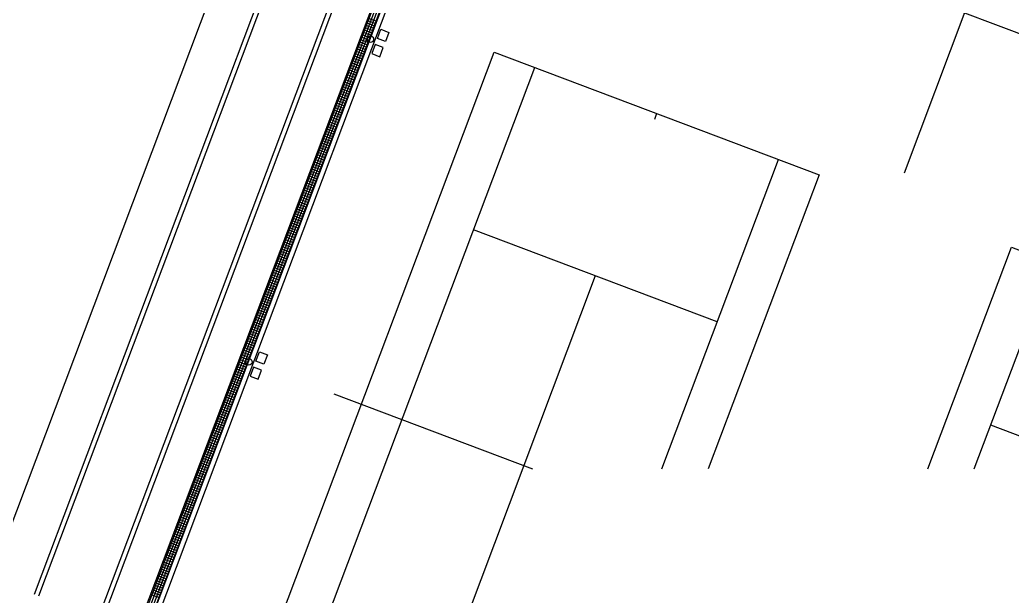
# Model space of a CAD drawing. Header units: millimetres. Extents: x 521005098 to 522149999836, y 174611071 to 175300000107.
# Drawn here: x 521987053830 to 522018396606, y 175075516109 to 175093706749 of the extents above; entities that cross this region are included whole.
import ezdxf

# ---------------------------------------------------------------- set-up
doc = ezdxf.new("R2010")
doc.units = ezdxf.units.MM
doc.header["$LTSCALE"] = 200
for name, color, linetype in [('0-35TEXT', 3, 'Continuous'), ('siteplan$0$0-35TEXT', 3, 'Continuous'), ('siteplan$0$siteplan$0$21', 1, 'Continuous'), ('siteplan$0$siteplan$0$26', 1, 'Continuous'), ('siteplan$0$siteplan$0$60', 1, 'Continuous'), ('siteplan$0$siteplan$0$62', 1, 'Continuous'), ('siteplan$0$siteplan$0$63', 1, 'Continuous'), ('siteplan$0$siteplan$0$8', 1, 'Continuous')]:
    doc.layers.add(name, color=color, linetype=linetype)
doc.layers.get('siteplan$0$0-35TEXT').off()

# ---------------------------------------------------------------- blocks, each defined once
blk = doc.blocks.new('siteplan$0$siteplan')
at = {"layer": 'siteplan$0$siteplan$0$21', "color": 8}
for p, q in [((21498.352, 74993.118), (21498.461, 74993.408)), ((21498.461, 74993.408), (21498.713, 74993.313)), ((21498.713, 74993.313), (21498.603, 74993.023)), ((21498.281, 74992.931), (21498.171, 74992.64)), ((21498.532, 74992.836), (21498.281, 74992.931)), ((21498.603, 74993.023), (21498.352, 74993.118)), ((21498.171, 74992.64), (21498.423, 74992.545)), ((21498.423, 74992.545), (21498.532, 74992.836)), ((21494.51, 74982.933), (21494.619, 74983.224)), ((21494.619, 74983.224), (21494.871, 74983.129)), ((21494.761, 74982.838), (21494.51, 74982.933)), ((21494.871, 74983.129), (21494.761, 74982.838)), ((21494.439, 74982.746), (21494.33, 74982.456)), ((21494.691, 74982.651), (21494.439, 74982.746)), ((21494.581, 74982.361), (21494.691, 74982.651)), ((21494.33, 74982.456), (21494.581, 74982.361))]:
    blk.add_line(p, q, dxfattribs=at)
for centre in [(21498.129, 74993.095), (21494.287, 74982.91)]:
    blk.add_circle(centre, 0.1, dxfattribs=at)
at = {"layer": 'siteplan$0$siteplan$0$26', "color": 8}
for p, q in [((21493.646, 74970.45), (21502.036, 74992.69)), ((21502.036, 74992.69), (21512.3, 74988.818)), ((21494.928, 74969.966), (21503.318, 74992.206)), ((21507.168, 74990.754), (21507.097, 74990.566)), ((21507.332, 74979.532), (21511.018, 74989.302)), ((21512.3, 74988.818), (21508.797, 74979.532)), ((21509.082, 74984.17), (21501.382, 74987.074)), ((21515.733, 74979.532), (21518.372, 74986.528)), ((21518.372, 74986.528), (21528.636, 74982.656)), ((21517.197, 74979.532), (21519.654, 74986.044)), ((21505.23, 74985.622), (21500.713, 74973.645)), ((21503.257, 74979.527), (21496.984, 74981.893)), ((21525.418, 74978.007), (21517.718, 74980.912))]:
    blk.add_line(p, q, dxfattribs=at)
at = {"layer": 'siteplan$0$siteplan$0$60', "color": 8}
for p, q in [((21500.87, 74999.97), (21487.963, 74965.753)), ((21534.319, 74987.352), (21500.87, 74999.97)), ((21514.992, 74988.873), (21516.946, 74994.053))]:
    blk.add_line(p, q, dxfattribs=at)
at = {"layer": 'siteplan$0$siteplan$0$62', "color": 8}
for p, q in [((21487.512, 74975.579), (21497.929, 75003.195)), ((21487.652, 74975.526), (21498.069, 75003.142)), ((21498.078, 74997.497), (21481.212, 74952.787)), ((21498.218, 74997.444), (21481.353, 74952.734))]:
    blk.add_line(p, q, dxfattribs=at)
at = {"layer": 'siteplan$0$siteplan$0$63', "color": 8}
for p, q in [((21487.383, 74965.491), (21500.678, 75000.737)), ((21487.383, 74965.491), (21500.678, 75000.737)), ((21500.711, 75000.724), (21487.416, 74965.479)), ((21500.786, 75000.696), (21487.491, 74965.451)), ((21500.86, 75000.668), (21487.565, 74965.423)), ((21500.934, 75000.64), (21487.639, 74965.395)), ((21487.77, 74965.666), (21500.853, 75000.35)), ((21498.271, 74993.506), (21497.991, 74993.612)), ((21498.299, 74993.58), (21498.019, 74993.686)), ((21498.327, 74993.654), (21498.047, 74993.76)), ((21498.131, 74993.134), (21497.851, 74993.24)), ((21498.159, 74993.209), (21497.879, 74993.314)), ((21498.187, 74993.283), (21497.907, 74993.389)), ((21498.215, 74993.357), (21497.935, 74993.463)), ((21498.243, 74993.431), (21497.963, 74993.537)), ((21498.019, 74992.837), (21497.738, 74992.943)), ((21498.047, 74992.912), (21497.767, 74993.017)), ((21498.075, 74992.986), (21497.795, 74993.092)), ((21498.103, 74993.06), (21497.823, 74993.166)), ((21497.907, 74992.54), (21497.626, 74992.646)), ((21497.935, 74992.614), (21497.654, 74992.72)), ((21497.963, 74992.689), (21497.682, 74992.795)), ((21497.991, 74992.763), (21497.71, 74992.869)), ((21497.795, 74992.243), (21497.514, 74992.349)), ((21497.823, 74992.317), (21497.542, 74992.423)), ((21497.851, 74992.392), (21497.57, 74992.498)), ((21497.879, 74992.466), (21497.598, 74992.572)), ((21497.683, 74991.946), (21497.402, 74992.052)), ((21497.711, 74992.02), (21497.43, 74992.126)), ((21497.739, 74992.095), (21497.458, 74992.2)), ((21497.767, 74992.169), (21497.486, 74992.275)), ((21497.543, 74991.575), (21497.262, 74991.681)), ((21497.571, 74991.649), (21497.29, 74991.755)), ((21497.599, 74991.723), (21497.318, 74991.829)), ((21497.627, 74991.798), (21497.346, 74991.903)), ((21497.655, 74991.872), (21497.374, 74991.978)), ((21497.431, 74991.278), (21497.15, 74991.384)), ((21497.459, 74991.352), (21497.178, 74991.458)), ((21497.487, 74991.426), (21497.206, 74991.532)), ((21497.515, 74991.5), (21497.234, 74991.606)), ((21497.319, 74990.981), (21497.038, 74991.086)), ((21497.347, 74991.055), (21497.066, 74991.161)), ((21497.375, 74991.129), (21497.094, 74991.235)), ((21497.403, 74991.203), (21497.122, 74991.309)), ((21497.207, 74990.684), (21496.926, 74990.789)), ((21497.235, 74990.758), (21496.954, 74990.864)), ((21497.263, 74990.832), (21496.982, 74990.938)), ((21497.291, 74990.906), (21497.01, 74991.012)), ((21497.067, 74990.312), (21496.786, 74990.418)), ((21497.095, 74990.386), (21496.814, 74990.492)), ((21497.123, 74990.461), (21496.842, 74990.567)), ((21497.151, 74990.535), (21496.87, 74990.641)), ((21497.179, 74990.609), (21496.898, 74990.715)), ((21496.955, 74990.015), (21496.674, 74990.121)), ((21496.983, 74990.089), (21496.702, 74990.195)), ((21497.011, 74990.164), (21496.73, 74990.27)), ((21497.039, 74990.238), (21496.758, 74990.344)), ((21496.843, 74989.718), (21496.562, 74989.824)), ((21496.871, 74989.792), (21496.59, 74989.898)), ((21496.899, 74989.867), (21496.618, 74989.972)), ((21496.927, 74989.941), (21496.646, 74990.047)), ((21496.731, 74989.421), (21496.45, 74989.527)), ((21496.759, 74989.495), (21496.478, 74989.601)), ((21496.787, 74989.57), (21496.506, 74989.675)), ((21496.815, 74989.644), (21496.534, 74989.75)), ((21496.618, 74989.124), (21496.338, 74989.23)), ((21496.646, 74989.198), (21496.366, 74989.304)), ((21496.674, 74989.272), (21496.394, 74989.378)), ((21496.702, 74989.347), (21496.422, 74989.453)), ((21496.478, 74988.753), (21496.198, 74988.858)), ((21496.506, 74988.827), (21496.226, 74988.933)), ((21496.534, 74988.901), (21496.254, 74989.007)), ((21496.562, 74988.975), (21496.282, 74989.081)), ((21496.59, 74989.05), (21496.31, 74989.156)), ((21496.366, 74988.456), (21496.086, 74988.561)), ((21496.394, 74988.53), (21496.114, 74988.636)), ((21496.422, 74988.604), (21496.142, 74988.71)), ((21496.45, 74988.678), (21496.17, 74988.784)), ((21496.254, 74988.158), (21495.974, 74988.264)), ((21496.282, 74988.233), (21496.002, 74988.339)), ((21496.31, 74988.307), (21496.03, 74988.413)), ((21496.338, 74988.381), (21496.058, 74988.487)), ((21496.142, 74987.861), (21495.862, 74987.967)), ((21496.17, 74987.936), (21495.89, 74988.042)), ((21496.198, 74988.01), (21495.918, 74988.116)), ((21496.226, 74988.084), (21495.946, 74988.19)), ((21496.002, 74987.49), (21495.721, 74987.596)), ((21496.03, 74987.564), (21495.749, 74987.67)), ((21496.058, 74987.639), (21495.777, 74987.744)), ((21496.086, 74987.713), (21495.805, 74987.819)), ((21496.114, 74987.787), (21495.833, 74987.893)), ((21495.89, 74987.193), (21495.609, 74987.299)), ((21495.918, 74987.267), (21495.637, 74987.373)), ((21495.946, 74987.342), (21495.665, 74987.447)), ((21495.974, 74987.416), (21495.693, 74987.522)), ((21495.778, 74986.896), (21495.497, 74987.002)), ((21495.806, 74986.97), (21495.525, 74987.076)), ((21495.834, 74987.044), (21495.553, 74987.15)), ((21495.862, 74987.119), (21495.581, 74987.225)), ((21495.666, 74986.599), (21495.385, 74986.705)), ((21495.694, 74986.673), (21495.413, 74986.779)), ((21495.722, 74986.747), (21495.441, 74986.853)), ((21495.75, 74986.822), (21495.469, 74986.928)), ((21495.554, 74986.302), (21495.273, 74986.408)), ((21495.582, 74986.376), (21495.301, 74986.482)), ((21495.61, 74986.45), (21495.329, 74986.556)), ((21495.638, 74986.525), (21495.357, 74986.63)), ((21495.414, 74985.93), (21495.133, 74986.036)), ((21495.442, 74986.005), (21495.161, 74986.111)), ((21495.47, 74986.079), (21495.189, 74986.185)), ((21495.498, 74986.153), (21495.217, 74986.259)), ((21495.526, 74986.228), (21495.245, 74986.333)), ((21495.302, 74985.633), (21495.021, 74985.739)), ((21495.33, 74985.708), (21495.049, 74985.814)), ((21495.358, 74985.782), (21495.077, 74985.888)), ((21495.386, 74985.856), (21495.105, 74985.962)), ((21495.19, 74985.336), (21494.909, 74985.442)), ((21495.218, 74985.411), (21494.937, 74985.516)), ((21495.246, 74985.485), (21494.965, 74985.591)), ((21495.274, 74985.559), (21494.993, 74985.665)), ((21495.078, 74985.039), (21494.797, 74985.145)), ((21495.106, 74985.114), (21494.825, 74985.219)), ((21495.134, 74985.188), (21494.853, 74985.294)), ((21495.162, 74985.262), (21494.881, 74985.368)), ((21494.938, 74984.668), (21494.657, 74984.774)), ((21494.966, 74984.742), (21494.685, 74984.848)), ((21494.994, 74984.816), (21494.713, 74984.922)), ((21495.022, 74984.891), (21494.741, 74984.997)), ((21495.05, 74984.965), (21494.769, 74985.071)), ((21494.826, 74984.371), (21494.545, 74984.477)), ((21494.854, 74984.445), (21494.573, 74984.551)), ((21494.882, 74984.519), (21494.601, 74984.625)), ((21494.91, 74984.594), (21494.629, 74984.7)), ((21494.713, 74984.074), (21494.433, 74984.18)), ((21494.741, 74984.148), (21494.461, 74984.254)), ((21494.769, 74984.222), (21494.489, 74984.328)), ((21494.798, 74984.297), (21494.517, 74984.402)), ((21494.601, 74983.777), (21494.321, 74983.883)), ((21494.629, 74983.851), (21494.349, 74983.957)), ((21494.657, 74983.925), (21494.377, 74984.031)), ((21494.685, 74984), (21494.405, 74984.105)), ((21494.489, 74983.48), (21494.209, 74983.586)), ((21494.517, 74983.554), (21494.237, 74983.66)), ((21494.545, 74983.628), (21494.265, 74983.734)), ((21494.573, 74983.702), (21494.293, 74983.808)), ((21494.349, 74983.108), (21494.069, 74983.214)), ((21494.377, 74983.183), (21494.097, 74983.288)), ((21494.405, 74983.257), (21494.125, 74983.363)), ((21494.433, 74983.331), (21494.153, 74983.437)), ((21494.461, 74983.405), (21494.181, 74983.511)), ((21494.237, 74982.811), (21493.957, 74982.917)), ((21494.265, 74982.886), (21493.985, 74982.991)), ((21494.293, 74982.96), (21494.013, 74983.066)), ((21494.321, 74983.034), (21494.041, 74983.14)), ((21494.125, 74982.514), (21493.844, 74982.62)), ((21494.153, 74982.588), (21493.872, 74982.694)), ((21494.181, 74982.663), (21493.9, 74982.769)), ((21494.209, 74982.737), (21493.929, 74982.843)), ((21494.013, 74982.217), (21493.732, 74982.323)), ((21494.041, 74982.291), (21493.76, 74982.397)), ((21494.069, 74982.366), (21493.788, 74982.472)), ((21494.097, 74982.44), (21493.816, 74982.546)), ((21493.873, 74981.846), (21493.592, 74981.952)), ((21493.901, 74981.92), (21493.62, 74982.026)), ((21493.929, 74981.994), (21493.648, 74982.1)), ((21493.957, 74982.069), (21493.676, 74982.174)), ((21493.985, 74982.143), (21493.704, 74982.249)), ((21493.761, 74981.549), (21493.48, 74981.655)), ((21493.789, 74981.623), (21493.508, 74981.729)), ((21493.817, 74981.697), (21493.536, 74981.803)), ((21493.845, 74981.772), (21493.564, 74981.877)), ((21493.649, 74981.252), (21493.368, 74981.358)), ((21493.677, 74981.326), (21493.396, 74981.432)), ((21493.705, 74981.4), (21493.424, 74981.506)), ((21493.733, 74981.474), (21493.452, 74981.58)), ((21493.537, 74980.955), (21493.256, 74981.06)), ((21493.565, 74981.029), (21493.284, 74981.135)), ((21493.593, 74981.103), (21493.312, 74981.209)), ((21493.621, 74981.177), (21493.34, 74981.283)), ((21493.425, 74980.657), (21493.144, 74980.763)), ((21493.453, 74980.732), (21493.172, 74980.838)), ((21493.481, 74980.806), (21493.2, 74980.912)), ((21493.509, 74980.88), (21493.228, 74980.986)), ((21493.285, 74980.286), (21493.004, 74980.392)), ((21493.313, 74980.36), (21493.032, 74980.466)), ((21493.341, 74980.435), (21493.06, 74980.541)), ((21493.369, 74980.509), (21493.088, 74980.615)), ((21493.397, 74980.583), (21493.116, 74980.689)), ((21493.173, 74979.989), (21492.892, 74980.095)), ((21493.201, 74980.063), (21492.92, 74980.169)), ((21493.229, 74980.138), (21492.948, 74980.244)), ((21493.257, 74980.212), (21492.976, 74980.318)), ((21493.061, 74979.692), (21492.78, 74979.798)), ((21493.089, 74979.766), (21492.808, 74979.872)), ((21493.117, 74979.841), (21492.836, 74979.946)), ((21493.145, 74979.915), (21492.864, 74980.021)), ((21492.949, 74979.395), (21492.668, 74979.501)), ((21492.977, 74979.469), (21492.696, 74979.575)), ((21493.005, 74979.543), (21492.724, 74979.649)), ((21493.033, 74979.618), (21492.752, 74979.724)), ((21492.808, 74979.024), (21492.528, 74979.13)), ((21492.836, 74979.098), (21492.556, 74979.204)), ((21492.865, 74979.172), (21492.584, 74979.278)), ((21492.893, 74979.246), (21492.612, 74979.352)), ((21492.921, 74979.321), (21492.64, 74979.427)), ((21492.696, 74978.727), (21492.416, 74978.832)), ((21492.724, 74978.801), (21492.444, 74978.907)), ((21492.752, 74978.875), (21492.472, 74978.981)), ((21492.78, 74978.949), (21492.5, 74979.055)), ((21492.584, 74978.429), (21492.304, 74978.535)), ((21492.612, 74978.504), (21492.332, 74978.61)), ((21492.64, 74978.578), (21492.36, 74978.684)), ((21492.668, 74978.652), (21492.388, 74978.758)), ((21492.472, 74978.132), (21492.192, 74978.238)), ((21492.5, 74978.207), (21492.22, 74978.313)), ((21492.528, 74978.281), (21492.248, 74978.387)), ((21492.556, 74978.355), (21492.276, 74978.461)), ((21492.36, 74977.835), (21492.08, 74977.941)), ((21492.388, 74977.91), (21492.108, 74978.016)), ((21492.416, 74977.984), (21492.136, 74978.09)), ((21492.444, 74978.058), (21492.164, 74978.164)), ((21492.22, 74977.464), (21491.939, 74977.57)), ((21492.248, 74977.538), (21491.967, 74977.644)), ((21492.276, 74977.613), (21491.996, 74977.718)), ((21492.304, 74977.687), (21492.024, 74977.793)), ((21492.332, 74977.761), (21492.052, 74977.867)), ((21492.108, 74977.167), (21491.827, 74977.273)), ((21492.136, 74977.241), (21491.855, 74977.347)), ((21492.164, 74977.315), (21491.883, 74977.421)), ((21492.192, 74977.39), (21491.911, 74977.496)), ((21491.996, 74976.87), (21491.715, 74976.976)), ((21492.024, 74976.944), (21491.743, 74977.05)), ((21492.052, 74977.018), (21491.771, 74977.124)), ((21492.08, 74977.093), (21491.799, 74977.199)), ((21491.884, 74976.573), (21491.603, 74976.679)), ((21491.912, 74976.647), (21491.631, 74976.753)), ((21491.94, 74976.721), (21491.659, 74976.827)), ((21491.968, 74976.796), (21491.687, 74976.901)), ((21491.772, 74976.276), (21491.491, 74976.382)), ((21491.8, 74976.35), (21491.519, 74976.456)), ((21491.828, 74976.424), (21491.547, 74976.53)), ((21491.856, 74976.499), (21491.575, 74976.604)), ((21491.632, 74975.904), (21491.351, 74976.01)), ((21491.66, 74975.979), (21491.379, 74976.085)), ((21491.688, 74976.053), (21491.407, 74976.159)), ((21491.716, 74976.127), (21491.435, 74976.233)), ((21491.744, 74976.201), (21491.463, 74976.307)), ((21491.52, 74975.607), (21491.239, 74975.713)), ((21491.548, 74975.682), (21491.267, 74975.787)), ((21491.576, 74975.756), (21491.295, 74975.862)), ((21491.604, 74975.83), (21491.323, 74975.936)), ((21491.464, 74975.459), (21491.183, 74975.565)), ((21491.492, 74975.533), (21491.211, 74975.639))]:
    blk.add_line(p, q, dxfattribs=at)
at = {"layer": 'siteplan$0$siteplan$0$8', "color": 8}
blk.add_line((21486.182, 74976.162), (21494.87, 74999.195), dxfattribs=at)
blk = doc.blocks.new('siteplan')
at = {"layer": 'siteplan$0$0-35TEXT', "xscale": 1000, "yscale": 1000, "zscale": 1000}
blk.add_blockref('siteplan$0$siteplan', (500000000, 100000000), dxfattribs=at)

msp = doc.modelspace()

# ---------------------------------------------------------------- block references
at = {"layer": '0-35TEXT', "xscale": 1000, "yscale": 1000, "zscale": 1000}
msp.add_blockref('siteplan', (500000094.73971, 99999891.38169), dxfattribs=at)

doc.saveas('drawing.dxf')
